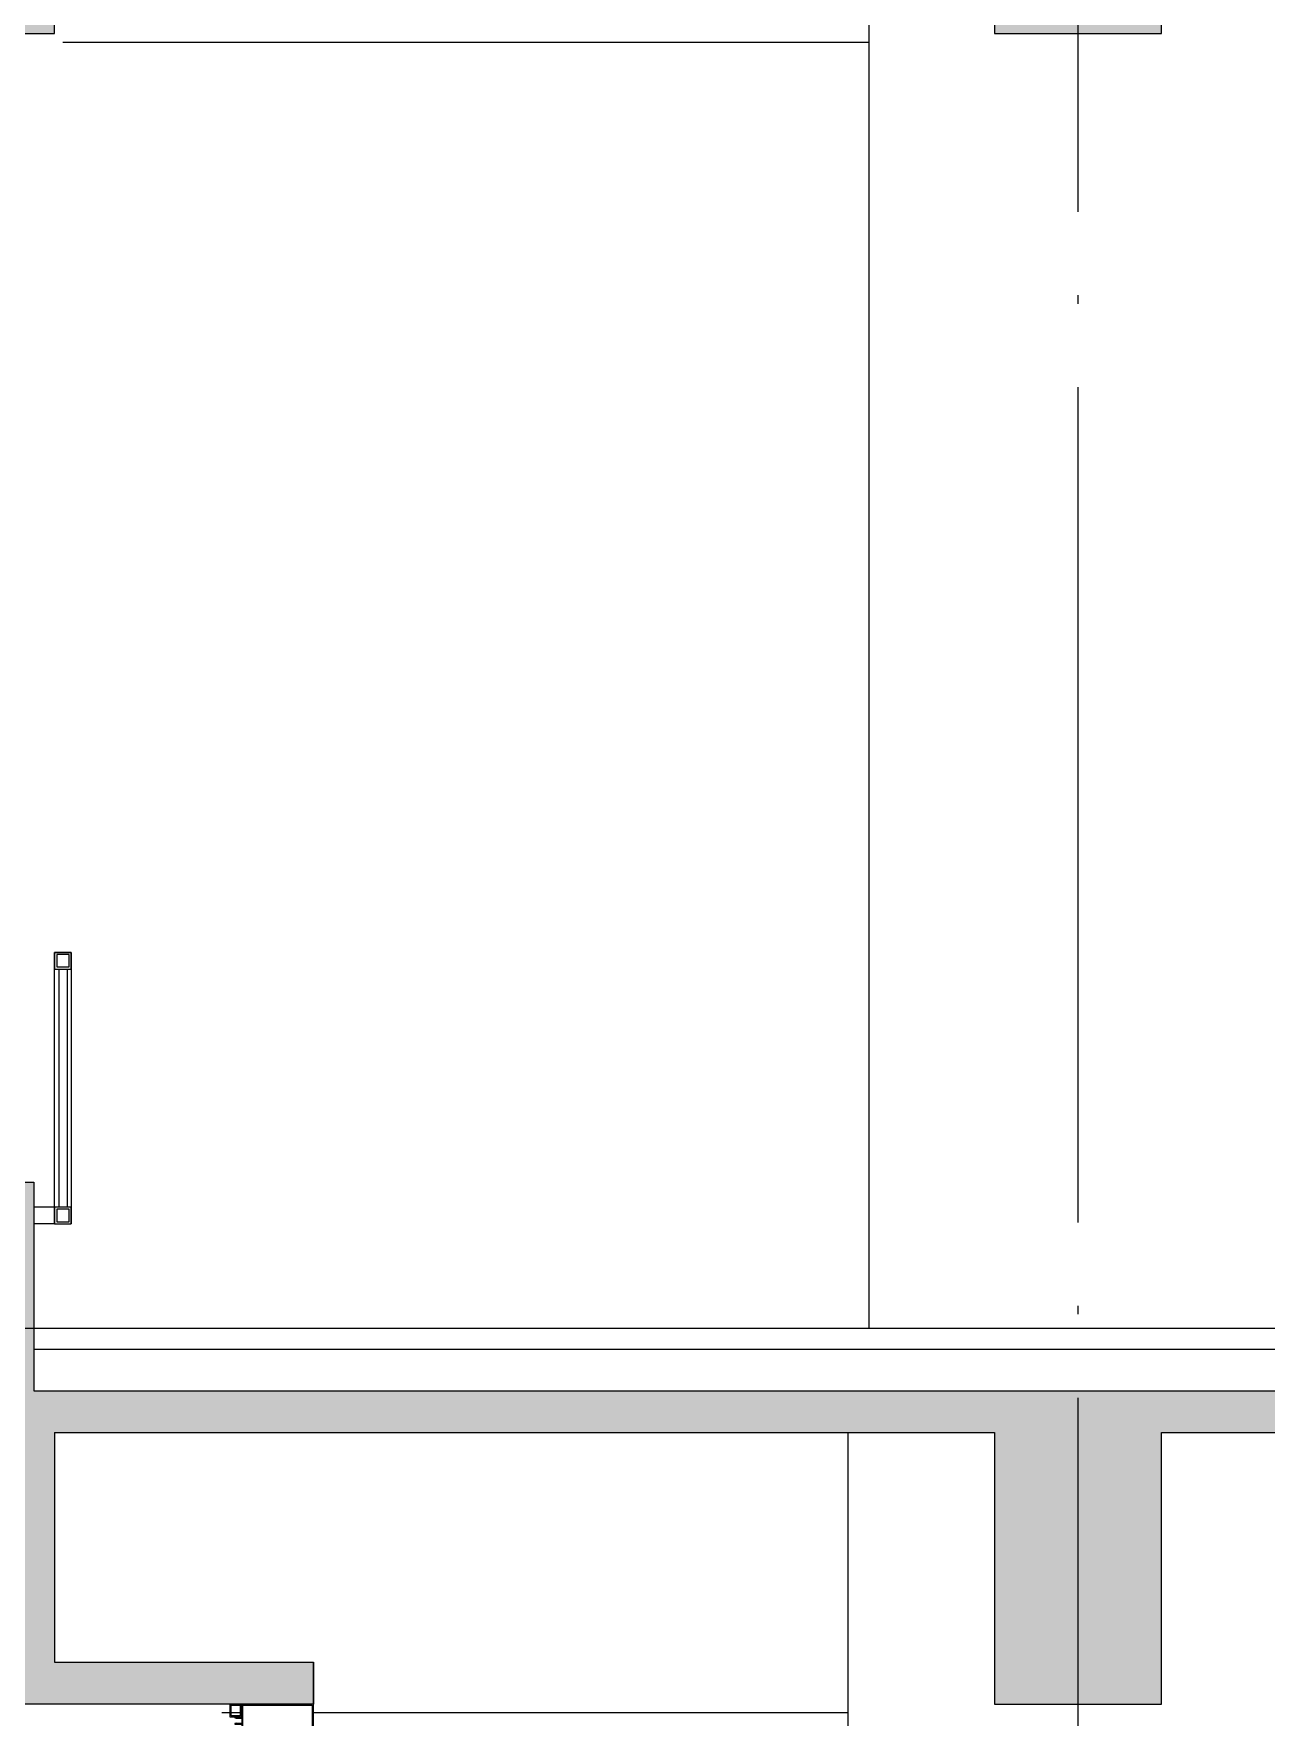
# Model space of a CAD drawing. Extents: x 1980812 to 2578970, y -669191 to 284498.
# Drawn here: x 2538968 to 2541919, y -289422 to -285390 of the extents above; entities that cross this region are included whole.
import ezdxf

# ---------------------------------------------------------------- set-up
doc = ezdxf.new("R2010")
doc.units = 0
doc.header["$LTSCALE"] = 1000
doc.header["$MEASUREMENT"] = 0
doc.linetypes.add('DOTE', pattern=[2.42, 2, -0.2, 0.02, -0.2])
for name, color, linetype in [('A-SECT-MBND-FINE', 252, 'Continuous'), ('A-SECT-MCUT', 1, 'Continuous'), ('dote', 1, 'DOTE'), ('SPACE_HATCH', 8, 'Continuous'), ('WALL', 4, 'Continuous'), ('可见看线', 63, 'Continuous'), ('栏杆', 143, 'Continuous'), ('空线', 3, 'Continuous'), ('面层', 31, 'Continuous')]:
    doc.layers.add(name, color=color, linetype=linetype)

# ---------------------------------------------------------------- blocks, each defined once
blk = doc.blocks.new('pou1')
at = {"layer": 'SPACE_HATCH'}
h = blk.add_hatch(color=256, dxfattribs=at)
h.dxf.hatch_style = 1
h.paths.add_polyline_path([(18500, -250), (14577.7, -250), (10600, -250), (10600, -1350), (10100, -1350), (10100, -250), (3300, -250), (3300, -900), (2900, -900), (2900, -250), (50, -250), (50, -900), (-200, -900), (-200, -700), (-200, 250), (-200, 350), (0, 350), (0, -150), (14577.7, -150), (28900, -150), (28900, 350), (29100, 350), (29100, 250), (29100, -700), (29100, -900), (28850, -900), (28850, -250), (26600, -250), (26600, -900), (26200, -900), (26200, -250), (19000, -250), (19000, -1350), (18500, -1350)])
at = {"layer": 'A-SECT-MBND-FINE'}
blk.add_line((26600, -900, 0), (26200, -900, 0), dxfattribs=at)
at = {"layer": 'WALL'}
for p, q in [((28850, -900, 0), (28850, -250, 0)), ((29100, -900, 0), (28850, -900, 0))]:
    blk.add_line(p, q, dxfattribs=at)
at = {"layer": 'WALL', "elevation": 0}
blk.add_lwpolyline([(26600, -250), (26600, -900), (26200, -900), (26200, -250)], dxfattribs=at)
at = {"layer": '可见看线'}
for p, q in [((26900, -4000, 0), (26900, -240, 0)), ((28830, -920, 0), (26900, -920, 0))]:
    blk.add_line(p, q, dxfattribs=at)
blk = doc.blocks.new('A$C32E42E09')
at = {"layer": '栏杆', "color": 2}
for p, q in [((60, 763.5), (60, 193.5)), ((80, 763.5), (80, 193.5))]:
    blk.add_line(p, q, dxfattribs=at)
at = {"layer": '栏杆'}
for p, q in [((50, 193.5), (0, 193.5)), ((50, 153.5), (0, 153.5))]:
    blk.add_line(p, q, dxfattribs=at)
blk.add_lwpolyline([(50, 153.5), (50, 803.5), (90, 803.5), (90, 153.5)], dxfattribs=at)
at = {"layer": '栏杆', "color": 2}
for points in [[(50, 763.5), (90, 763.5), (90, 803.5), (50, 803.5)], [(55, 768.5), (85, 768.5), (85, 798.5), (55, 798.5)], [(50, 153.5), (90, 153.5), (90, 193.5), (50, 193.5)], [(55, 158.5), (85, 158.5), (85, 188.5), (55, 188.5)]]:
    blk.add_lwpolyline(points, close=True, dxfattribs=at)
blk = doc.blocks.new('A$C5E1875B1')
at = {"layer": 'SPACE_HATCH'}
h = blk.add_hatch(color=256, dxfattribs=at)
h.dxf.hatch_style = 1
h.paths.add_polyline_path([(18500, -250), (14577.7, -250), (10600, -250), (10600, -250), (10600, -1350), (10100, -1350), (10100, -250), (3300, -250), (3300, -900), (2900, -900), (2900, -250), (50, -250), (50, -800), (670, -800), (670, -900), (-200, -900), (-200, 150), (-800, 150), (-800, 350), (0, 350), (0, -150), (14234.9, -150), (28900, -150), (28900, 350), (29700, 350), (29700, 150), (29100, 150), (29100, -900), (28230, -900), (28230, -800), (28850, -800), (28850, -250), (26600, -250), (26600, -900), (26200, -900), (26200, -250), (19000, -250), (19000, -1350), (18500, -1350)])
at = {"layer": 'A-SECT-MBND-FINE'}
blk.add_line((26600, -900, 0), (26200, -900, 0), dxfattribs=at)
at = {"layer": 'A-SECT-MCUT', "elevation": 0}
for points in [[(28230, -940), (28230, -900), (28365.6, -900), (28402, -900), (28402, -932.3), (28418.7, -932.3), (28418.7, -933.1), (28415.2, -934), (28414.7, -933.5), (28402, -933.5), (28402, -940), (28402, -946.6), (28414.7, -946.6), (28415.2, -946), (28418.7, -946.9), (28418.7, -947.8), (28402, -947.8), (28402, -980), (28365.6, -980), (28230, -980)], [(28399, -902.5), (28233, -902.5), (28233, -940), (28233, -977.5), (28399, -977.5)], [(28430, -900), (28403, -900), (28403, -931.2), (28430, -931.2)], [(28427, -903), (28406, -903), (28406, -928.2), (28427, -928.2)]]:
    blk.add_lwpolyline(points, close=True, dxfattribs=at)
at = {"layer": 'WALL'}
for p, q in [((28900, 350, 0), (28900, -150, 0)), ((29700, 350, 0), (28900, 350, 0)), ((28900, -150, 0), (14234.9, -150, 0)), ((26200, -250, 0), (19000, -250, 0)), ((28850, -250, 0), (26600, -250, 0)), ((28850, -250, 0), (28850, -800, 0)), ((28230, -800, 0), (28230, -900, 0)), ((28850, -800, 0), (28230, -800, 0)), ((28230, -900, 0), (28230, -800, 0)), ((28230, -900, 0), (28430, -900, 0)), ((28230, -900, 0), (29100, -900, 0))]:
    blk.add_line(p, q, dxfattribs=at)
at = {"layer": 'WALL', "elevation": 0}
blk.add_lwpolyline([(26600, -250), (26600, -900), (26200, -900), (26200, -250)], dxfattribs=at)
at = {"layer": '可见看线'}
blk.add_line((26950, -4000, 0), (26950, -250, 0), dxfattribs=at)
at = {"layer": '面层'}
for p, q in [((28900, 0, 0), (14234.9, 0, 0)), ((28900, -50, 0), (14234.9, -50, 0)), ((28230, -920, 0), (26950, -920, 0)), ((28450, -920, 0), (28402, -920, 0))]:
    blk.add_line(p, q, dxfattribs=at)
at = {"layer": '栏杆', "xscale": -1, "rotation": 359.9999999999997}
blk.add_blockref('A$C32E42E09', (28900, 96.5, 0), dxfattribs=at)

msp = doc.modelspace()

# ---------------------------------------------------------------- linework, layer by layer
at = {"layer": 'dote'}
for p, q in [((2541468.4, -317277, 0), (2541468.4, -256000.4, 0)), ((2537150.5, -288490.4, 0), (2570533, -288490.4, 0))]:
    msp.add_line(p, q, dxfattribs=at)
at = {"layer": 'dote', "linetype": 'DOTE', "ltscale": 0.5}
msp.add_line((2537202, -288490.4, 0), (2553633.5, -288490.4, 0), dxfattribs=at)

# ---------------------------------------------------------------- block references
at = {"layer": '空线', "xscale": -1, "rotation": 359.9999999999997}
for name, p in [('pou1', (2567868.4, -284490.4, 0)), ('A$C5E1875B1', (2567868.4, -288490.4, 0))]:
    msp.add_blockref(name, p, dxfattribs=at)

doc.saveas('drawing.dxf')
